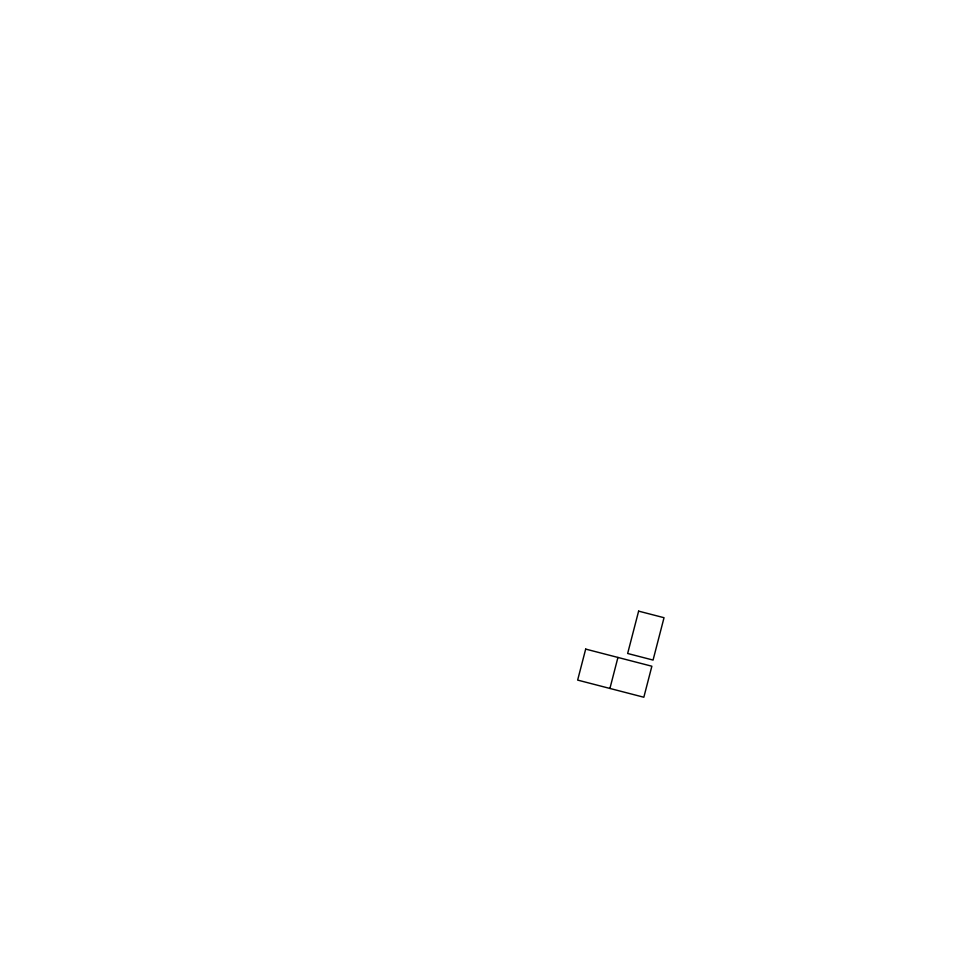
<?xml version="1.0" encoding="UTF-8"?>
<svg xmlns="http://www.w3.org/2000/svg" width="965" height="965" viewBox="0 0 965 965"><rect width="100%" height="100%" fill="white"/><g stroke="black" fill="none" stroke-linecap="round" stroke-linejoin="round"><path stroke-width="1.45" d="M609.916 688.455L617.938 657.442M585.683 649.095L577.649 680.096L643.836 697.237L651.87 666.224L585.683 649.095M638.625 611.135L627.648 653.486L653.064 660.072L664.029 617.709L638.625 611.135"/></g></svg>
